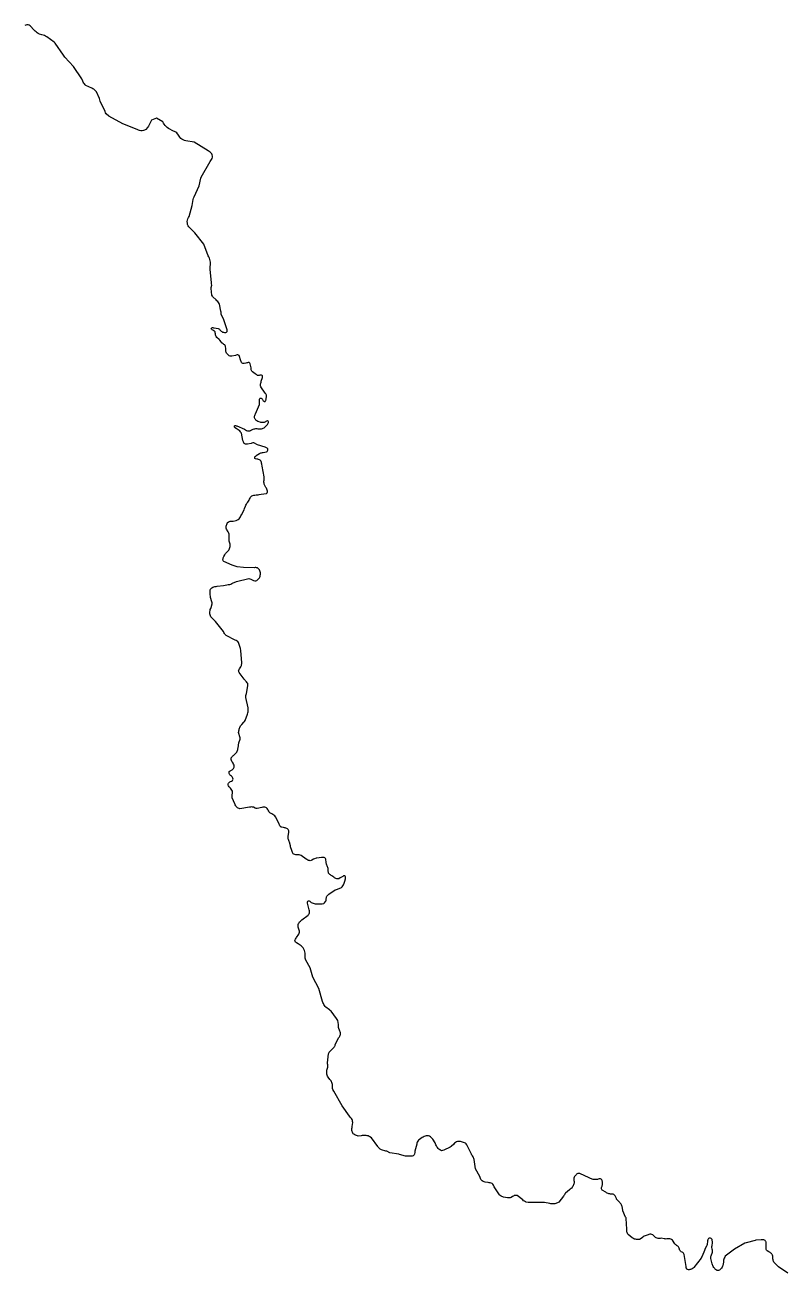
# Model space of a CAD drawing. Header units: millimetres. Extents: x 4845953 to 5827317, y 2078741 to 4456340.
# Drawn here: x 4899302 to 4925976, y 4289001 to 4332843 of the extents above; entities that cross this region are included whole.
import ezdxf

# ---------------------------------------------------------------- set-up
doc = ezdxf.new("R2010")
doc.units = ezdxf.units.MM
doc.layers.add('GPX-TRACKS', color=7, linetype='CONTINUOUS')

msp = doc.modelspace()

# ---------------------------------------------------------------- linework, layer by layer
at = {"layer": 'GPX-TRACKS'}
msp.add_lwpolyline([(4926106, 4289001), (4925784, 4289216), (4925636, 4289361), (4925618, 4289387), (4925604, 4289413), (4925595, 4289440), (4925589, 4289467), (4925585, 4289494), (4925584, 4289520), (4925584, 4289547), (4925580, 4289599), (4925573, 4289624), (4925563, 4289647), (4925549, 4289668), (4925532, 4289687), (4925512, 4289703), (4925490, 4289717), (4925468, 4289730), (4925444, 4289742), (4925379, 4289786), (4925363, 4289805), (4925353, 4289827), (4925347, 4289850), (4925345, 4289873), (4925344, 4289897), (4925344, 4289921), (4925343, 4290083), (4925336, 4290105), (4925325, 4290125), (4925309, 4290142), (4925290, 4290155), (4925268, 4290163), (4925244, 4290168), (4925219, 4290169), (4925195, 4290168), (4925172, 4290167), (4924981, 4290152), (4924957, 4290146), (4924641, 4290061), (4924600, 4290049), (4924230, 4289837), (4923911, 4289588), (4923890, 4289557), (4923873, 4289523), (4923861, 4289487), (4923854, 4289450), (4923849, 4289414), (4923845, 4289377), (4923827, 4289271), (4923815, 4289238), (4923798, 4289204), (4923778, 4289173), (4923754, 4289145), (4923729, 4289121), (4923704, 4289103), (4923678, 4289091), (4923651, 4289085), (4923623, 4289087), (4923597, 4289100), (4923572, 4289121), (4923549, 4289145), (4923527, 4289171), (4923507, 4289200), (4923488, 4289230), (4923474, 4289261), (4923463, 4289293), (4923454, 4289325), (4923399, 4289517), (4923399, 4289547), (4923404, 4289576), (4923415, 4289605), (4923429, 4289636), (4923455, 4289702), (4923462, 4289738), (4923462, 4289774), (4923458, 4289809), (4923451, 4289843), (4923442, 4289906), (4923442, 4289937), (4923446, 4289968), (4923461, 4290065), (4923460, 4290097), (4923453, 4290151), (4923445, 4290175), (4923433, 4290194), (4923415, 4290210), (4923395, 4290221), (4923371, 4290223), (4923347, 4290220), (4923324, 4290209), (4923306, 4290196), (4923295, 4290174), (4923293, 4290157), (4923292, 4290138), (4923292, 4290117), (4923276, 4289999), (4923267, 4289971), (4923252, 4289944), (4923201, 4289861), (4923188, 4289829), (4923178, 4289797), (4923101, 4289592), (4923081, 4289559), (4923059, 4289526), (4922810, 4289193), (4922781, 4289169), (4922750, 4289150), (4922720, 4289136), (4922690, 4289126), (4922662, 4289120), (4922637, 4289117), (4922614, 4289117), (4922595, 4289120), (4922579, 4289126), (4922565, 4289137), (4922553, 4289150), (4922545, 4289168), (4922539, 4289187), (4922535, 4289207), (4922532, 4289228), (4922471, 4289646), (4922458, 4289674), (4922440, 4289698), (4922417, 4289718), (4922391, 4289734), (4922365, 4289750), (4922342, 4289769), (4922323, 4289790), (4922308, 4289815), (4922298, 4289842), (4922288, 4289869), (4922277, 4289896), (4922263, 4289920), (4922244, 4289940), (4922223, 4289957), (4922201, 4289971), (4922180, 4289987), (4922161, 4290006), (4922144, 4290029), (4922051, 4290157), (4922025, 4290177), (4921997, 4290193), (4921964, 4290203), (4921930, 4290206), (4921896, 4290201), (4921863, 4290198), (4921829, 4290196), (4921795, 4290200), (4921761, 4290206), (4921654, 4290220), (4921618, 4290217), (4921548, 4290215), (4921515, 4290221), (4921485, 4290234), (4921459, 4290253), (4921436, 4290276), (4921414, 4290300), (4921390, 4290322), (4921362, 4290342), (4921332, 4290356), (4921299, 4290363), (4921265, 4290362), (4921230, 4290354), (4921196, 4290344), (4921061, 4290290), (4921031, 4290271), (4921003, 4290249), (4920923, 4290189), (4920891, 4290178), (4920858, 4290175), (4920824, 4290177), (4920790, 4290180), (4920757, 4290185), (4920725, 4290194), (4920694, 4290206), (4920666, 4290222), (4920640, 4290240), (4920502, 4290350), (4920484, 4290371), (4920470, 4290395), (4920461, 4290423), (4920455, 4290451), (4920453, 4290480), (4920454, 4290510), (4920457, 4290542), (4920434, 4290911), (4920423, 4290940), (4920409, 4290967), (4920312, 4291187), (4920307, 4291213), (4920287, 4291342), (4920277, 4291367), (4920265, 4291392), (4920251, 4291415), (4920235, 4291436), (4920218, 4291456), (4920201, 4291474), (4920104, 4291580), (4920094, 4291599), (4920085, 4291621), (4920055, 4291693), (4920040, 4291716), (4920021, 4291737), (4919998, 4291754), (4919972, 4291767), (4919942, 4291774), (4919912, 4291776), (4919882, 4291777), (4919851, 4291778), (4919820, 4291783), (4919791, 4291793), (4919763, 4291807), (4919737, 4291823), (4919712, 4291841), (4919589, 4291914), (4919573, 4291932), (4919564, 4291953), (4919562, 4291976), (4919564, 4292000), (4919571, 4292025), (4919579, 4292052), (4919593, 4292110), (4919596, 4292142), (4919596, 4292173), (4919594, 4292203), (4919588, 4292230), (4919581, 4292255), (4919569, 4292278), (4919551, 4292295), (4919528, 4292306), (4919502, 4292308), (4919475, 4292305), (4919447, 4292299), (4919418, 4292292), (4919297, 4292285), (4919266, 4292290), (4919236, 4292297), (4919206, 4292306), (4919177, 4292317), (4919149, 4292330), (4919123, 4292345), (4918803, 4292492), (4918777, 4292501), (4918750, 4292503), (4918724, 4292496), (4918700, 4292483), (4918678, 4292464), (4918656, 4292441), (4918635, 4292418), (4918616, 4292393), (4918600, 4292367), (4918590, 4292338), (4918586, 4292308), (4918588, 4292278), (4918593, 4292248), (4918598, 4292218), (4918600, 4292189), (4918598, 4292160), (4918592, 4292130), (4918583, 4292100), (4918571, 4292070), (4918555, 4292041), (4918536, 4292013), (4918515, 4291987), (4918491, 4291965), (4918466, 4291944), (4918439, 4291926), (4918291, 4291803), (4918273, 4291778), (4918256, 4291751), (4918241, 4291724), (4918227, 4291696), (4918066, 4291495), (4918040, 4291477), (4918012, 4291462), (4917982, 4291450), (4917951, 4291442), (4917918, 4291436), (4917883, 4291432), (4917776, 4291434), (4917740, 4291440), (4917562, 4291480), (4917524, 4291480), (4917486, 4291477), (4916988, 4291482), (4916917, 4291489), (4916885, 4291502), (4916855, 4291520), (4916826, 4291542), (4916798, 4291567), (4916593, 4291722), (4916560, 4291729), (4916527, 4291729), (4916495, 4291720), (4916466, 4291704), (4916439, 4291686), (4916382, 4291653), (4916351, 4291645), (4916319, 4291642), (4916286, 4291641), (4916253, 4291643), (4916122, 4291662), (4916090, 4291673), (4916060, 4291687), (4916030, 4291706), (4916002, 4291727), (4915975, 4291750), (4915795, 4292027), (4915762, 4292092), (4915740, 4292119), (4915714, 4292141), (4915684, 4292157), (4915650, 4292167), (4915615, 4292173), (4915579, 4292176), (4915471, 4292189), (4915436, 4292201), (4915403, 4292218), (4915373, 4292239), (4915346, 4292264), (4915323, 4292291), (4915305, 4292321), (4915292, 4292354), (4915281, 4292388), (4915137, 4292660), (4915088, 4292986), (4915078, 4293019), (4915065, 4293052), (4915049, 4293085), (4915030, 4293116), (4915010, 4293146), (4914988, 4293176), (4914829, 4293506), (4914807, 4293534), (4914781, 4293560), (4914749, 4293577), (4914716, 4293592), (4914681, 4293603), (4914644, 4293612), (4914608, 4293619), (4914535, 4293626), (4914499, 4293623), (4914462, 4293613), (4914429, 4293588), (4914399, 4293557), (4914370, 4293528), (4914278, 4293447), (4914243, 4293427), (4914017, 4293311), (4913980, 4293301), (4913943, 4293298), (4913908, 4293312), (4913876, 4293330), (4913848, 4293354), (4913822, 4293380), (4913799, 4293408), (4913778, 4293438), (4913759, 4293470), (4913741, 4293503), (4913726, 4293536), (4913711, 4293571), (4913631, 4293704), (4913579, 4293762), (4913549, 4293786), (4913517, 4293805), (4913480, 4293815), (4913443, 4293819), (4913405, 4293817), (4913368, 4293809), (4913332, 4293795), (4913298, 4293779), (4913263, 4293762), (4913163, 4293697), (4913133, 4293668), (4913107, 4293638), (4913089, 4293602), (4913078, 4293564), (4913068, 4293528), (4913002, 4293282), (4912999, 4293248), (4912992, 4293182), (4912979, 4293155), (4912960, 4293133), (4912939, 4293117), (4912912, 4293107), (4912881, 4293104), (4912850, 4293102), (4912699, 4293106), (4912674, 4293111), (4912460, 4293170), (4912442, 4293171), (4912120, 4293220), (4912017, 4293276), (4911988, 4293287), (4911834, 4293324), (4911807, 4293335), (4911781, 4293350), (4911756, 4293370), (4911735, 4293393), (4911717, 4293420), (4911701, 4293448), (4911477, 4293753), (4911423, 4293788), (4911394, 4293802), (4911362, 4293815), (4911329, 4293824), (4911296, 4293831), (4911261, 4293835), (4911226, 4293836), (4911191, 4293833), (4911156, 4293827), (4911121, 4293819), (4911016, 4293811), (4910982, 4293817), (4910950, 4293827), (4910919, 4293840), (4910890, 4293856), (4910863, 4293874), (4910840, 4293895), (4910821, 4293919), (4910806, 4293947), (4910797, 4293977), (4910793, 4294009), (4910791, 4294042), (4910793, 4294077), (4910797, 4294112), (4910803, 4294147), (4910820, 4294286), (4910816, 4294321), (4910808, 4294357), (4910795, 4294391), (4910778, 4294424), (4910757, 4294453), (4910734, 4294480), (4910709, 4294506), (4910450, 4294872), (4910161, 4295389), (4910125, 4295453), (4910114, 4295488), (4910110, 4295524), (4910110, 4295560), (4910110, 4295595), (4910108, 4295629), (4910101, 4295663), (4910090, 4295694), (4910077, 4295723), (4910060, 4295751), (4910041, 4295778), (4910020, 4295805), (4909957, 4295886), (4909938, 4295917), (4909925, 4295950), (4909915, 4295984), (4909910, 4296020), (4909908, 4296057), (4909909, 4296094), (4909914, 4296130), (4909922, 4296166), (4909932, 4296202), (4909940, 4296237), (4909943, 4296273), (4909942, 4296309), (4909938, 4296346), (4909933, 4296382), (4909964, 4296699), (4909978, 4296729), (4909994, 4296756), (4910013, 4296781), (4910035, 4296803), (4910058, 4296824), (4910163, 4296931), (4910178, 4296953), (4910189, 4296976), (4910198, 4296999), (4910205, 4297023), (4910328, 4297274), (4910349, 4297298), (4910366, 4297323), (4910381, 4297351), (4910392, 4297380), (4910395, 4297412), (4910390, 4297444), (4910380, 4297474), (4910367, 4297502), (4910353, 4297532), (4910330, 4297594), (4910325, 4297627), (4910324, 4297660), (4910322, 4297694), (4910321, 4297728), (4910291, 4297875), (4910253, 4297942), (4910063, 4298200), (4910032, 4298226), (4909998, 4298249), (4909874, 4298341), (4909849, 4298369), (4909825, 4298400), (4909805, 4298433), (4909788, 4298469), (4909774, 4298507), (4909763, 4298545), (4909634, 4298994), (4909423, 4299399), (4909327, 4299727), (4909173, 4299990), (4909161, 4300027), (4909152, 4300066), (4909148, 4300107), (4909147, 4300151), (4909147, 4300195), (4909144, 4300240), (4909136, 4300286), (4909123, 4300332), (4909103, 4300377), (4909077, 4300420), (4909047, 4300459), (4909012, 4300492), (4908976, 4300519), (4908938, 4300542), (4908902, 4300562), (4908838, 4300601), (4908814, 4300623), (4908798, 4300647), (4908791, 4300675), (4908795, 4300705), (4908808, 4300734), (4908827, 4300762), (4908848, 4300790), (4908927, 4300904), (4908940, 4300936), (4908948, 4300969), (4908947, 4301005), (4908939, 4301040), (4908928, 4301077), (4908906, 4301150), (4908901, 4301184), (4908901, 4301216), (4908908, 4301248), (4908918, 4301278), (4908934, 4301307), (4908955, 4301334), (4908981, 4301361), (4909008, 4301386), (4909036, 4301410), (4909249, 4301570), (4909271, 4301592), (4909286, 4301620), (4909296, 4301651), (4909298, 4301685), (4909295, 4301721), (4909289, 4301759), (4909227, 4301995), (4909225, 4302022), (4909229, 4302045), (4909243, 4302065), (4909264, 4302076), (4909288, 4302074), (4909312, 4302061), (4909336, 4302043), (4909362, 4302022), (4909391, 4302003), (4909426, 4301989), (4909462, 4301979), (4909500, 4301975), (4909538, 4301973), (4909576, 4301972), (4909715, 4301968), (4909746, 4301972), (4909802, 4301986), (4909829, 4302011), (4909853, 4302036), (4909872, 4302063), (4909881, 4302093), (4909888, 4302122), (4909890, 4302153), (4909894, 4302185), (4909899, 4302213), (4909911, 4302237), (4909929, 4302260), (4909953, 4302282), (4909980, 4302307), (4910208, 4302456), (4910246, 4302469), (4910283, 4302480), (4910421, 4302539), (4910452, 4302569), (4910477, 4302601), (4910497, 4302637), (4910510, 4302666), (4910523, 4302698), (4910532, 4302731), (4910541, 4302763), (4910568, 4302854), (4910570, 4302886), (4910567, 4302918), (4910558, 4302941), (4910540, 4302956), (4910517, 4302959), (4910494, 4302950), (4910473, 4302935), (4910382, 4302878), (4910333, 4302854), (4910307, 4302846), (4910281, 4302844), (4910256, 4302848), (4910231, 4302856), (4910207, 4302869), (4910183, 4302884), (4910160, 4302902), (4910088, 4302953), (4910062, 4302970), (4910035, 4302985), (4910011, 4303003), (4909990, 4303022), (4909974, 4303047), (4909965, 4303079), (4909960, 4303111), (4909960, 4303143), (4909960, 4303176), (4909956, 4303210), (4909947, 4303242), (4909936, 4303273), (4909903, 4303360), (4909890, 4303423), (4909872, 4303538), (4909858, 4303561), (4909840, 4303582), (4909814, 4303593), (4909786, 4303600), (4909756, 4303601), (4909725, 4303598), (4909563, 4303578), (4909531, 4303570), (4909472, 4303550), (4909443, 4303534), (4909385, 4303502), (4909357, 4303489), (4909328, 4303485), (4909300, 4303488), (4909271, 4303496), (4909242, 4303509), (4909212, 4303523), (4909183, 4303541), (4909004, 4303668), (4908970, 4303681), (4908933, 4303687), (4908896, 4303690), (4908858, 4303690), (4908822, 4303693), (4908788, 4303699), (4908755, 4303709), (4908731, 4303725), (4908712, 4303747), (4908700, 4303775), (4908690, 4303806), (4908679, 4303838), (4908633, 4303969), (4908628, 4304002), (4908602, 4304134), (4908588, 4304164), (4908560, 4304226), (4908552, 4304257), (4908548, 4304287), (4908550, 4304319), (4908555, 4304349), (4908578, 4304471), (4908578, 4304502), (4908574, 4304533), (4908563, 4304561), (4908546, 4304586), (4908525, 4304606), (4908500, 4304621), (4908474, 4304633), (4908446, 4304640), (4908418, 4304645), (4908389, 4304648), (4908330, 4304659), (4908302, 4304669), (4908278, 4304689), (4908259, 4304713), (4908243, 4304741), (4908230, 4304774), (4908218, 4304808), (4908110, 4305029), (4908080, 4305060), (4908047, 4305087), (4908012, 4305108), (4907976, 4305127), (4907912, 4305168), (4907887, 4305195), (4907868, 4305225), (4907852, 4305257), (4907836, 4305288), (4907817, 4305318), (4907793, 4305343), (4907764, 4305358), (4907730, 4305364), (4907697, 4305365), (4907662, 4305360), (4907628, 4305354), (4907457, 4305315), (4907425, 4305320), (4907393, 4305332), (4907329, 4305362), (4907294, 4305371), (4907258, 4305373), (4907223, 4305371), (4907189, 4305366), (4906855, 4305312), (4906824, 4305319), (4906796, 4305331), (4906770, 4305348), (4906747, 4305368), (4906726, 4305392), (4906708, 4305418), (4906693, 4305449), (4906679, 4305481), (4906588, 4305695), (4906582, 4305732), (4906583, 4305769), (4906594, 4305887), (4906589, 4305928), (4906575, 4305967), (4906553, 4306002), (4906525, 4306031), (4906497, 4306057), (4906472, 4306083), (4906454, 4306110), (4906444, 4306137), (4906442, 4306164), (4906446, 4306189), (4906457, 4306213), (4906475, 4306235), (4906500, 4306252), (4906527, 4306266), (4906554, 4306279), (4906598, 4306308), (4906609, 4306329), (4906616, 4306352), (4906611, 4306379), (4906599, 4306407), (4906579, 4306432), (4906554, 4306454), (4906529, 4306476), (4906507, 4306499), (4906490, 4306521), (4906480, 4306547), (4906476, 4306574), (4906474, 4306599), (4906477, 4306621), (4906513, 4306639), (4906579, 4306677), (4906607, 4306700), (4906632, 4306727), (4906648, 4306765), (4906654, 4306802), (4906649, 4306839), (4906634, 4306875), (4906616, 4306910), (4906596, 4306943), (4906575, 4306975), (4906559, 4307005), (4906548, 4307036), (4906546, 4307067), (4906553, 4307096), (4906567, 4307122), (4906587, 4307145), (4906611, 4307164), (4906635, 4307183), (4906729, 4307275), (4906747, 4307301), (4906762, 4307331), (4906774, 4307362), (4906782, 4307393), (4906788, 4307425), (4906792, 4307454), (4906823, 4307620), (4906862, 4307760), (4906861, 4307797), (4906856, 4307831), (4906813, 4307958), (4906810, 4307990), (4906812, 4308020), (4906817, 4308050), (4906825, 4308078), (4906834, 4308108), (4906843, 4308138), (4906850, 4308166), (4906872, 4308222), (4906894, 4308249), (4906919, 4308274), (4906994, 4308349), (4907016, 4308380), (4907036, 4308414), (4907127, 4308633), (4907137, 4308674), (4907144, 4308718), (4907146, 4308764), (4907144, 4308810), (4907140, 4308857), (4907060, 4309215), (4907060, 4309250), (4907065, 4309285), (4907075, 4309320), (4907086, 4309356), (4907136, 4309631), (4907136, 4309671), (4907128, 4309708), (4907110, 4309738), (4907089, 4309766), (4907066, 4309789), (4907044, 4309812), (4907025, 4309835), (4907009, 4309860), (4906832, 4310101), (4906820, 4310117), (4906812, 4310134), (4906809, 4310151), (4906812, 4310169), (4906818, 4310187), (4906829, 4310206), (4906842, 4310226), (4906886, 4310292), (4906898, 4310317), (4906908, 4310344), (4906914, 4310372), (4906917, 4310402), (4906920, 4310432), (4906891, 4310868), (4906880, 4310938), (4906870, 4310969), (4906801, 4311152), (4906781, 4311180), (4906754, 4311202), (4906723, 4311219), (4906691, 4311233), (4906375, 4311397), (4906351, 4311418), (4906329, 4311443), (4906309, 4311471), (4906291, 4311501), (4906273, 4311533), (4905994, 4311893), (4905852, 4312026), (4905833, 4312054), (4905819, 4312086), (4905808, 4312121), (4905802, 4312157), (4905801, 4312193), (4905802, 4312232), (4905806, 4312270), (4905815, 4312309), (4905828, 4312348), (4905842, 4312385), (4905878, 4312511), (4905876, 4312546), (4905867, 4312582), (4905824, 4312734), (4905819, 4312778), (4905814, 4312823), (4905814, 4312984), (4905824, 4313018), (4905843, 4313046), (4905868, 4313070), (4905902, 4313092), (4905939, 4313105), (4905976, 4313115), (4906016, 4313122), (4906058, 4313128), (4906275, 4313150), (4906397, 4313174), (4906439, 4313182), (4906474, 4313184), (4906506, 4313190), (4906535, 4313198), (4906566, 4313218), (4906598, 4313232), (4906739, 4313297), (4906778, 4313307), (4907123, 4313390), (4907164, 4313395), (4907203, 4313389), (4907238, 4313373), (4907338, 4313323), (4907374, 4313313), (4907412, 4313320), (4907446, 4313331), (4907476, 4313350), (4907502, 4313372), (4907524, 4313396), (4907538, 4313422), (4907550, 4313451), (4907562, 4313482), (4907572, 4313519), (4907576, 4313556), (4907574, 4313594), (4907568, 4313634), (4907557, 4313669), (4907541, 4313702), (4907522, 4313729), (4907497, 4313751), (4907472, 4313768), (4907444, 4313777), (4907415, 4313780), (4907386, 4313780), (4907354, 4313778), (4906986, 4313782), (4906759, 4313806), (4906724, 4313817), (4906622, 4313857), (4906588, 4313871), (4906294, 4313998), (4906271, 4314014), (4906260, 4314040), (4906257, 4314066), (4906262, 4314094), (4906271, 4314121), (4906293, 4314175), (4906321, 4314229), (4906333, 4314254), (4906350, 4314278), (4906371, 4314301), (4906394, 4314322), (4906418, 4314344), (4906441, 4314368), (4906462, 4314394), (4906478, 4314421), (4906505, 4314489), (4906512, 4314526), (4906513, 4314567), (4906508, 4314606), (4906499, 4314643), (4906490, 4314679), (4906483, 4314715), (4906479, 4314753), (4906477, 4314793), (4906472, 4314955), (4906463, 4314994), (4906448, 4315032), (4906387, 4315133), (4906377, 4315168), (4906374, 4315203), (4906377, 4315237), (4906382, 4315269), (4906391, 4315301), (4906403, 4315332), (4906416, 4315361), (4906441, 4315380), (4906472, 4315396), (4906511, 4315408), (4906546, 4315413), (4906582, 4315414), (4906618, 4315416), (4906728, 4315436), (4906798, 4315474), (4906828, 4315499), (4906855, 4315530), (4906875, 4315561), (4906893, 4315598), (4906910, 4315636), (4907003, 4315813), (4907019, 4315856), (4907049, 4315939), (4907066, 4315975), (4907082, 4316009), (4907102, 4316042), (4907128, 4316075), (4907154, 4316111), (4907179, 4316148), (4907197, 4316185), (4907215, 4316221), (4907230, 4316252), (4907252, 4316277), (4907277, 4316297), (4907309, 4316314), (4907345, 4316325), (4907383, 4316330), (4907422, 4316332), (4907460, 4316332), (4907496, 4316336), (4907533, 4316344), (4907608, 4316358), (4907784, 4316389), (4907808, 4316409), (4907823, 4316438), (4907825, 4316471), (4907816, 4316506), (4907803, 4316541), (4907787, 4316569), (4907770, 4316594), (4907712, 4316710), (4907704, 4316745), (4907700, 4316780), (4907701, 4316818), (4907705, 4316857), (4907707, 4316895), (4907705, 4316934), (4907704, 4316973), (4907643, 4317341), (4907624, 4317411), (4907619, 4317445), (4907615, 4317477), (4907607, 4317507), (4907593, 4317535), (4907569, 4317556), (4907542, 4317572), (4907513, 4317582), (4907484, 4317587), (4907454, 4317591), (4907402, 4317605), (4907385, 4317618), (4907377, 4317636), (4907377, 4317655), (4907383, 4317672), (4907395, 4317688), (4907412, 4317701), (4907432, 4317715), (4907538, 4317791), (4907563, 4317803), (4907590, 4317812), (4907618, 4317817), (4907648, 4317822), (4907676, 4317826), (4907785, 4317848), (4907809, 4317863), (4907828, 4317882), (4907840, 4317905), (4907842, 4317929), (4907834, 4317953), (4907817, 4317972), (4907795, 4317988), (4907769, 4318001), (4907743, 4318012), (4907477, 4318092), (4907450, 4318106), (4907370, 4318152), (4907339, 4318160), (4907308, 4318159), (4907277, 4318153), (4907245, 4318144), (4907118, 4318114), (4907086, 4318113), (4907056, 4318117), (4907028, 4318128), (4907006, 4318145), (4906989, 4318167), (4906977, 4318194), (4906968, 4318222), (4906959, 4318251), (4906906, 4318500), (4906891, 4318529), (4906871, 4318555), (4906849, 4318580), (4906825, 4318602), (4906798, 4318622), (4906770, 4318640), (4906741, 4318656), (4906688, 4318692), (4906670, 4318714), (4906663, 4318737), (4906668, 4318758), (4906684, 4318770), (4906703, 4318772), (4906725, 4318767), (4906747, 4318760), (4907016, 4318649), (4907090, 4318596), (4907117, 4318586), (4907145, 4318582), (4907174, 4318584), (4907203, 4318591), (4907232, 4318603), (4907261, 4318617), (4907352, 4318654), (4907385, 4318660), (4907419, 4318663), (4907453, 4318662), (4907487, 4318659), (4907521, 4318655), (4907587, 4318650), (4907618, 4318653), (4907648, 4318662), (4907676, 4318675), (4907704, 4318693), (4907731, 4318712), (4907757, 4318734), (4907781, 4318757), (4907802, 4318782), (4907820, 4318808), (4907836, 4318834), (4907848, 4318859), (4907856, 4318883), (4907857, 4318906), (4907848, 4318924), (4907830, 4318933), (4907809, 4318934), (4907789, 4318928), (4907770, 4318917), (4907750, 4318905), (4907728, 4318893), (4907704, 4318884), (4907679, 4318879), (4907652, 4318876), (4907624, 4318878), (4907596, 4318882), (4907567, 4318888), (4907480, 4318916), (4907454, 4318931), (4907430, 4318950), (4907409, 4318971), (4907391, 4318994), (4907377, 4319019), (4907369, 4319046), (4907367, 4319073), (4907371, 4319102), (4907380, 4319129), (4907394, 4319155), (4907408, 4319182), (4907541, 4319510), (4907546, 4319542), (4907549, 4319575), (4907549, 4319608), (4907547, 4319640), (4907544, 4319670), (4907545, 4319698), (4907554, 4319720), (4907570, 4319733), (4907589, 4319737), (4907607, 4319732), (4907622, 4319720), (4907635, 4319702), (4907648, 4319683), (4907675, 4319643), (4907691, 4319626), (4907709, 4319616), (4907727, 4319614), (4907745, 4319621), (4907758, 4319635), (4907767, 4319654), (4907771, 4319677), (4907775, 4319702), (4907790, 4319808), (4907786, 4319835), (4907776, 4319861), (4907761, 4319886), (4907743, 4319912), (4907593, 4320135), (4907584, 4320166), (4907581, 4320199), (4907584, 4320231), (4907590, 4320263), (4907598, 4320294), (4907608, 4320326), (4907650, 4320464), (4907652, 4320489), (4907648, 4320513), (4907635, 4320532), (4907612, 4320543), (4907586, 4320542), (4907559, 4320537), (4907532, 4320532), (4907503, 4320530), (4907475, 4320535), (4907447, 4320547), (4907421, 4320564), (4907396, 4320584), (4907293, 4320657), (4907275, 4320679), (4907263, 4320705), (4907256, 4320734), (4907253, 4320764), (4907250, 4320795), (4907214, 4320942), (4907199, 4320965), (4907177, 4320982), (4907151, 4320984), (4907124, 4320979), (4907097, 4320971), (4907069, 4320961), (4907009, 4320946), (4906980, 4320946), (4906953, 4320953), (4906931, 4320968), (4906914, 4320991), (4906902, 4321018), (4906892, 4321046), (4906830, 4321228), (4906809, 4321247), (4906784, 4321255), (4906756, 4321253), (4906727, 4321246), (4906697, 4321237), (4906572, 4321206), (4906539, 4321205), (4906508, 4321211), (4906478, 4321224), (4906452, 4321242), (4906428, 4321263), (4906407, 4321288), (4906389, 4321316), (4906375, 4321346), (4906365, 4321378), (4906361, 4321411), (4906359, 4321445), (4906359, 4321479), (4906352, 4321547), (4906340, 4321578), (4906320, 4321604), (4906293, 4321624), (4906264, 4321641), (4906236, 4321660), (4906212, 4321682), (4906192, 4321710), (4906154, 4321770), (4906128, 4321795), (4906043, 4321866), (4906020, 4321894), (4906005, 4321925), (4905997, 4321959), (4905994, 4321993), (4905990, 4322027), (4905980, 4322058), (4905961, 4322083), (4905935, 4322103), (4905906, 4322118), (4905879, 4322134), (4905859, 4322154), (4905851, 4322176), (4905855, 4322195), (4905868, 4322208), (4905887, 4322214), (4905907, 4322213), (4905929, 4322209), (4905952, 4322204), (4906086, 4322185), (4906112, 4322172), (4906134, 4322154), (4906153, 4322131), (4906173, 4322108), (4906195, 4322087), (4906220, 4322070), (4906248, 4322056), (4906278, 4322046), (4906309, 4322040), (4906338, 4322038), (4906364, 4322043), (4906386, 4322054), (4906402, 4322071), (4906409, 4322092), (4906410, 4322115), (4906404, 4322139), (4906396, 4322163), (4906274, 4322518), (4906210, 4322652), (4906200, 4322686), (4906194, 4322721), (4906191, 4322756), (4906189, 4322790), (4906143, 4323032), (4906125, 4323064), (4906103, 4323097), (4906077, 4323128), (4906047, 4323155), (4906016, 4323184), (4905905, 4323291), (4905887, 4323321), (4905874, 4323356), (4905842, 4323580), (4905850, 4323623), (4905863, 4323706), (4905862, 4323746), (4905857, 4323785), (4905808, 4324262), (4905820, 4324505), (4905813, 4324554), (4905801, 4324602), (4905784, 4324648), (4905763, 4324693), (4905739, 4324736), (4905582, 4325140), (4905266, 4325544), (4905091, 4325712), (4905061, 4325750), (4905036, 4325792), (4905019, 4325837), (4905009, 4325886), (4905007, 4325935), (4905013, 4325985), (4905028, 4326032), (4905049, 4326076), (4905073, 4326118), (4905175, 4326499), (4905208, 4326709), (4905224, 4326759), (4905245, 4326807), (4905418, 4327188), (4905477, 4327457), (4905497, 4327500), (4905811, 4328041), (4905881, 4328157), (4905892, 4328196), (4905894, 4328236), (4905886, 4328276), (4905868, 4328312), (4905842, 4328345), (4905811, 4328373), (4905776, 4328399), (4905739, 4328424), (4905250, 4328721), (4904954, 4328777), (4904907, 4328789), (4904862, 4328807), (4904820, 4328830), (4904780, 4328860), (4904747, 4328896), (4904719, 4328935), (4904693, 4328975), (4904634, 4329048), (4904600, 4329076), (4904562, 4329099), (4904519, 4329118), (4904476, 4329136), (4904387, 4329178), (4904344, 4329206), (4904303, 4329238), (4904264, 4329275), (4904228, 4329315), (4904197, 4329357), (4904168, 4329399), (4904141, 4329439), (4903923, 4329572), (4903754, 4329494), (4903643, 4329284), (4903613, 4329246), (4903545, 4329175), (4903506, 4329148), (4903462, 4329130), (4903418, 4329127), (4903375, 4329129), (4903331, 4329138), (4903290, 4329153), (4903249, 4329170), (4902746, 4329371), (4902255, 4329639), (4902161, 4329723), (4902137, 4329759), (4902116, 4329798), (4901946, 4330170), (4901923, 4330255), (4901812, 4330496), (4901784, 4330529), (4901753, 4330557), (4901719, 4330582), (4901683, 4330604), (4901647, 4330622), (4901439, 4330721), (4901412, 4330745), (4901389, 4330773), (4901369, 4330804), (4901353, 4330837), (4901337, 4330873), (4901298, 4330945), (4901011, 4331386), (4900708, 4331711), (4900678, 4331745), (4900652, 4331782), (4900359, 4332204), (4900325, 4332234), (4900069, 4332428), (4900028, 4332450), (4899985, 4332467), (4899940, 4332481), (4899896, 4332492), (4899809, 4332522), (4899768, 4332545), (4899731, 4332571), (4899695, 4332599), (4899662, 4332630), (4899631, 4332662), (4899488, 4332816), (4899452, 4332832), (4899413, 4332842), (4899373, 4332843), (4899334, 4332837), (4899296, 4332826)], dxfattribs=at)

doc.saveas('drawing.dxf')
